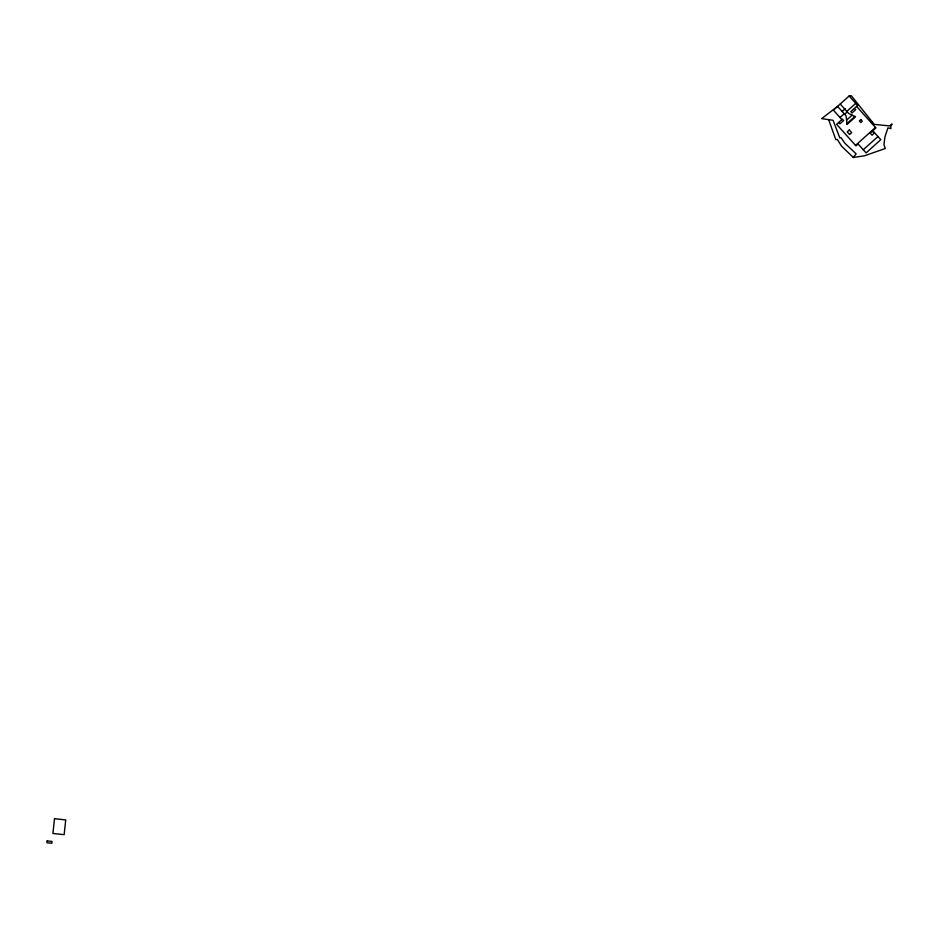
<?xml version="1.0" encoding="UTF-8"?>
<svg xmlns="http://www.w3.org/2000/svg" width="939" height="939" viewBox="0 0 939 939"><rect width="100%" height="100%" fill="white"/><g stroke="black" fill="none" stroke-linecap="round" stroke-linejoin="round"><path stroke-width="1.41" d="M828.691 119.746L835.804 139.606L837.365 139.477L841.544 146.144L853.34 157.482L856.145 153.82L844.842 143.233L840.968 137.587L839.83 137.939L833.057 120.286L821.672 118.643L837.576 106.377L846.074 115.837L847.119 124.382L855.523 116.835L848.703 113.478L840.205 104.018M842.142 111.459L845.288 108.631M839.982 117.504L844.184 113.736M846.814 111.377L855.746 103.349M844.654 114.253L847.283 111.894M855.523 107.339L857.624 105.45L849.138 96.001M846.861 119.875L852.107 115.157M846.649 123.866L855.053 116.307M871.204 122.68L872.155 121.824M872.624 124.253L873.481 123.49M855.546 145.392L875.5 127.458M863.258 149.747L877.965 136.531M853.34 157.482L864.596 155.768L885.301 148.491L883.939 144.712L884.972 136.707L887.977 127.81L890.865 128.631L890.865 125.967L892.05 123.971L889.55 125.92L874.186 124.371L851.344 95.743L849.443 95.719L833.374 110.156L841.872 119.605M856.579 106.4L875.923 127.927L872.777 130.756L880.794 139.688L866.087 152.904L858.07 143.972L855.969 145.862L836.626 124.324L842.4 119.136L843.645 120.521L839.959 123.819L838.727 122.434M47.15 840.91L46.95 842.753L51.868 843.281L52.068 841.438L47.15 840.91M54.497 818.714L52.913 833.456L64.145 834.665L65.73 819.911L54.497 818.714M854.478 108.278L850.804 111.588L852.037 112.962L855.722 109.663L854.478 108.278M849.314 130.005L847.213 131.894L849.572 134.523L851.673 132.634L849.314 130.005M860.875 119.629L859.396 120.943L860.817 122.516L862.284 121.201L860.875 119.629M872.249 131.225L870.148 133.115L872.038 135.216L874.139 133.326L872.249 131.225"/></g></svg>
